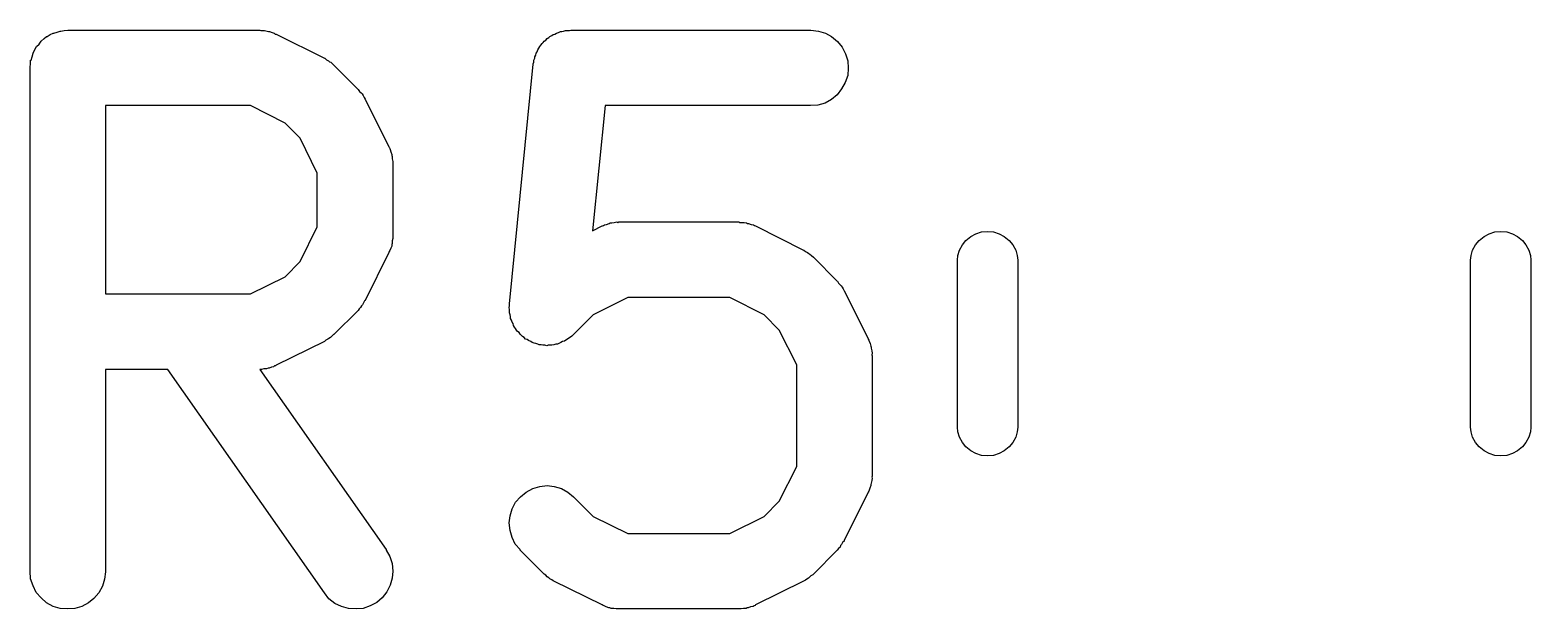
# Model space of a CAD drawing. Extents: x -2 to 178, y -114 to 6.
# Drawn here: x 166.287 to 169.27, y -103.127 to -101.977 of the extents above; entities that cross this region are included whole.
import ezdxf

# ---------------------------------------------------------------- set-up
doc = ezdxf.new("R2010")
doc.units = 0
doc.header["$MEASUREMENT"] = 0
doc.layers.add('BLACK', color=7, linetype='CONTINUOUS')

msp = doc.modelspace()

# ---------------------------------------------------------------- linework, layer by layer
at = {"layer": 'BLACK', "linetype": 'CONTINUOUS'}
for p, q in [((166.321, -101.99), (166.327, -101.986)), ((166.327, -101.986), (166.333, -101.983)), ((166.333, -101.983), (166.334, -101.983)), ((166.334, -101.983), (166.341, -101.981)), ((166.334, -101.983), (166.334, -101.983)), ((166.341, -101.981), (166.347, -101.979)), ((166.347, -101.979), (166.348, -101.979)), ((166.348, -101.979), (166.355, -101.978)), ((166.348, -101.979), (166.348, -101.979)), ((166.355, -101.978), (166.362, -101.977)), ((166.362, -101.977), (166.743, -101.977)), ((166.743, -101.977), (166.744, -101.977)), ((166.744, -101.977), (166.746, -101.978)), ((166.746, -101.978), (166.748, -101.978)), ((166.748, -101.978), (166.753, -101.978)), ((166.753, -101.978), (166.758, -101.979)), ((166.758, -101.979), (166.761, -101.98)), ((166.761, -101.98), (166.763, -101.98)), ((166.763, -101.98), (166.768, -101.982)), ((166.768, -101.982), (166.772, -101.983)), ((166.772, -101.983), (166.774, -101.985)), ((166.774, -101.985), (166.776, -101.985)), ((166.776, -101.985), (166.872, -102.033)), ((167.32, -101.99), (167.324, -101.988)), ((167.324, -101.988), (167.327, -101.986)), ((167.327, -101.986), (167.33, -101.985)), ((167.33, -101.985), (167.333, -101.983)), ((167.333, -101.983), (167.337, -101.982)), ((167.337, -101.982), (167.341, -101.98)), ((167.341, -101.98), (167.344, -101.98)), ((167.344, -101.98), (167.347, -101.979)), ((167.347, -101.979), (167.351, -101.978)), ((167.351, -101.978), (167.355, -101.978)), ((167.355, -101.978), (167.359, -101.978)), ((167.359, -101.978), (167.362, -101.977)), ((167.362, -101.977), (167.838, -101.977)), ((167.838, -101.977), (167.839, -101.977)), ((167.839, -101.977), (167.854, -101.979)), ((167.854, -101.979), (167.868, -101.983)), ((167.868, -101.983), (167.88, -101.99)), ((166.293, -102.023), (166.296, -102.017)), ((166.296, -102.017), (166.3, -102.01)), ((166.3, -102.01), (166.305, -102.005)), ((166.3, -102.01), (166.3, -102.01)), ((166.3, -102.01), (166.3, -102.01)), ((166.305, -102.005), (166.309, -101.999)), ((166.309, -101.999), (166.315, -101.994)), ((166.309, -101.999), (166.309, -101.999)), ((166.309, -101.999), (166.309, -101.999)), ((166.315, -101.994), (166.32, -101.99)), ((166.32, -101.99), (166.321, -101.99)), ((166.321, -101.99), (166.321, -101.99)), ((167.295, -102.02), (167.296, -102.016)), ((167.296, -102.016), (167.298, -102.013)), ((167.298, -102.013), (167.3, -102.01)), ((167.3, -102.01), (167.302, -102.007)), ((167.302, -102.007), (167.305, -102.004)), ((167.305, -102.004), (167.307, -102.002)), ((167.307, -102.002), (167.309, -101.999)), ((167.309, -101.999), (167.312, -101.997)), ((167.312, -101.997), (167.315, -101.994)), ((167.315, -101.994), (167.318, -101.992)), ((167.318, -101.992), (167.32, -101.99)), ((167.88, -101.99), (167.892, -102)), ((167.892, -102), (167.901, -102.011)), ((167.901, -102.011), (167.908, -102.024)), ((166.287, -102.051), (166.288, -102.044)), ((166.288, -102.044), (166.288, -102.037)), ((166.288, -102.037), (166.289, -102.037)), ((166.289, -102.037), (166.291, -102.03)), ((166.289, -102.037), (166.289, -102.037)), ((166.291, -102.03), (166.293, -102.023)), ((166.293, -102.023), (166.293, -102.023)), ((166.293, -102.023), (166.293, -102.023)), ((166.872, -102.033), (166.873, -102.033)), ((166.873, -102.033), (166.876, -102.036)), ((166.876, -102.036), (166.88, -102.038)), ((166.88, -102.038), (166.882, -102.04)), ((166.882, -102.04), (166.885, -102.041)), ((166.885, -102.041), (166.888, -102.044)), ((166.888, -102.044), (166.891, -102.047)), ((166.891, -102.047), (166.939, -102.095)), ((167.24, -102.521), (167.287, -102.045)), ((167.287, -102.044), (167.288, -102.041)), ((167.287, -102.045), (167.287, -102.044)), ((167.288, -102.037), (167.29, -102.033)), ((167.288, -102.041), (167.288, -102.037)), ((167.29, -102.03), (167.292, -102.027)), ((167.29, -102.033), (167.29, -102.03)), ((167.292, -102.027), (167.293, -102.023)), ((167.293, -102.023), (167.295, -102.02)), ((167.908, -102.024), (167.912, -102.038)), ((167.912, -102.038), (167.913, -102.053)), ((166.287, -102.052), (166.287, -102.051)), ((166.287, -103.052), (166.287, -102.052)), ((166.287, -102.052), (166.287, -102.052)), ((166.287, -102.052), (166.287, -102.052)), ((166.287, -102.052), (166.287, -102.052)), ((167.912, -102.067), (167.907, -102.081)), ((167.913, -102.053), (167.912, -102.067)), ((166.939, -102.095), (166.939, -102.095)), ((166.939, -102.095), (166.942, -102.099)), ((166.942, -102.099), (166.945, -102.102)), ((166.945, -102.102), (166.947, -102.104)), ((166.947, -102.104), (166.949, -102.107)), ((166.949, -102.107), (166.951, -102.111)), ((167.891, -102.106), (167.88, -102.115)), ((167.9, -102.094), (167.891, -102.106)), ((167.907, -102.081), (167.9, -102.094)), ((166.437, -102.127), (166.437, -102.501)), ((166.725, -102.127), (166.437, -102.127)), ((166.794, -102.162), (166.725, -102.127)), ((166.951, -102.111), (166.953, -102.114)), ((166.953, -102.114), (167, -102.209)), ((167.43, -102.127), (167.405, -102.376)), ((167.838, -102.127), (167.43, -102.127)), ((167.853, -102.126), (167.838, -102.127)), ((167.867, -102.122), (167.853, -102.126)), ((167.88, -102.115), (167.867, -102.122)), ((166.824, -102.192), (166.794, -102.162)), ((166.858, -102.261), (166.824, -102.192)), ((167, -102.209), (167.001, -102.21)), ((167.001, -102.21), (167.002, -102.212)), ((167.002, -102.212), (167.003, -102.214)), ((167.003, -102.214), (167.004, -102.219)), ((167.004, -102.219), (167.006, -102.224)), ((167.006, -102.224), (167.006, -102.226)), ((167.006, -102.226), (167.007, -102.228)), ((167.007, -102.228), (167.007, -102.233)), ((167.007, -102.233), (167.008, -102.238)), ((167.008, -102.238), (167.008, -102.241)), ((167.008, -102.241), (167.008, -102.243)), ((167.008, -102.243), (167.008, -102.386)), ((166.858, -102.368), (166.858, -102.261)), ((166.824, -102.437), (166.858, -102.368)), ((167.405, -102.376), (167.424, -102.366)), ((167.424, -102.366), (167.425, -102.366)), ((167.425, -102.366), (167.427, -102.365)), ((167.427, -102.365), (167.429, -102.364)), ((167.429, -102.364), (167.433, -102.363)), ((167.433, -102.363), (167.438, -102.361)), ((167.438, -102.361), (167.44, -102.36)), ((167.44, -102.36), (167.443, -102.36)), ((167.443, -102.36), (167.448, -102.359)), ((167.448, -102.359), (167.453, -102.358)), ((167.453, -102.358), (167.455, -102.359)), ((167.455, -102.359), (167.457, -102.358)), ((167.457, -102.358), (167.695, -102.358)), ((167.695, -102.358), (167.696, -102.358)), ((167.696, -102.358), (167.698, -102.359)), ((167.698, -102.359), (167.701, -102.359)), ((167.701, -102.359), (167.706, -102.359)), ((167.706, -102.359), (167.711, -102.36)), ((167.711, -102.36), (167.713, -102.361)), ((167.713, -102.361), (167.715, -102.361)), ((167.715, -102.361), (167.72, -102.363)), ((167.72, -102.363), (167.725, -102.364)), ((167.725, -102.364), (167.727, -102.365)), ((167.727, -102.365), (167.729, -102.366)), ((167.729, -102.366), (167.824, -102.414)), ((167.006, -102.406), (167.004, -102.41)), ((167.007, -102.401), (167.006, -102.403)), ((167.006, -102.403), (167.006, -102.406)), ((167.008, -102.391), (167.007, -102.396)), ((167.007, -102.396), (167.007, -102.401)), ((167.008, -102.386), (167.008, -102.387)), ((167.008, -102.387), (167.008, -102.389)), ((167.008, -102.389), (167.008, -102.391)), ((168.134, -102.414), (168.14, -102.404)), ((168.14, -102.404), (168.147, -102.395)), ((168.147, -102.395), (168.157, -102.387)), ((168.157, -102.387), (168.167, -102.382)), ((168.167, -102.382), (168.178, -102.378)), ((168.178, -102.378), (168.19, -102.377)), ((168.19, -102.377), (168.202, -102.378)), ((168.202, -102.378), (168.213, -102.382)), ((168.213, -102.382), (168.223, -102.387)), ((168.223, -102.387), (168.233, -102.395)), ((168.233, -102.395), (168.24, -102.404)), ((168.24, -102.404), (168.246, -102.414)), ((169.154, -102.414), (169.16, -102.404)), ((169.16, -102.404), (169.167, -102.395)), ((169.167, -102.395), (169.177, -102.387)), ((169.177, -102.387), (169.187, -102.382)), ((169.187, -102.382), (169.198, -102.378)), ((169.198, -102.378), (169.21, -102.377)), ((169.21, -102.377), (169.222, -102.378)), ((169.222, -102.378), (169.233, -102.382)), ((169.233, -102.382), (169.243, -102.387)), ((169.243, -102.387), (169.253, -102.395)), ((169.253, -102.395), (169.26, -102.404)), ((169.26, -102.404), (169.266, -102.414)), ((167, -102.419), (166.953, -102.514)), ((167.001, -102.417), (167, -102.419)), ((167.002, -102.415), (167.001, -102.417)), ((167.004, -102.41), (167.002, -102.415)), ((167.824, -102.414), (167.825, -102.414)), ((167.825, -102.414), (167.828, -102.417)), ((167.828, -102.417), (167.832, -102.419)), ((167.832, -102.419), (167.835, -102.421)), ((167.835, -102.421), (167.837, -102.422)), ((167.837, -102.422), (167.84, -102.425)), ((167.84, -102.425), (167.844, -102.428)), ((167.844, -102.428), (167.891, -102.476)), ((168.13, -102.434), (168.131, -102.425)), ((168.13, -102.766), (168.13, -102.434)), ((168.131, -102.425), (168.134, -102.414)), ((168.246, -102.414), (168.249, -102.425)), ((168.249, -102.425), (168.25, -102.434)), ((168.25, -102.434), (168.25, -102.766)), ((169.15, -102.434), (169.151, -102.425)), ((169.15, -102.766), (169.15, -102.434)), ((169.151, -102.425), (169.154, -102.414)), ((169.266, -102.414), (169.269, -102.425)), ((169.269, -102.425), (169.27, -102.434)), ((169.27, -102.434), (169.27, -102.766)), ((166.794, -102.467), (166.824, -102.437)), ((166.725, -102.501), (166.794, -102.467)), ((167.891, -102.476), (167.892, -102.476)), ((167.892, -102.476), (167.894, -102.48)), ((167.894, -102.48), (167.897, -102.483)), ((167.897, -102.483), (167.899, -102.485)), ((167.899, -102.485), (167.901, -102.488)), ((167.901, -102.488), (167.903, -102.491)), ((167.903, -102.491), (167.905, -102.495)), ((167.905, -102.495), (167.953, -102.59)), ((166.437, -102.501), (166.725, -102.501)), ((166.946, -102.525), (166.944, -102.528)), ((166.948, -102.523), (166.946, -102.525)), ((166.95, -102.519), (166.948, -102.523)), ((166.952, -102.515), (166.95, -102.519)), ((166.953, -102.514), (166.952, -102.515)), ((167.239, -102.528), (167.24, -102.525)), ((167.24, -102.525), (167.24, -102.521)), ((167.475, -102.508), (167.406, -102.543)), ((167.678, -102.508), (167.475, -102.508)), ((167.746, -102.543), (167.678, -102.508)), ((166.939, -102.534), (166.891, -102.582)), ((166.941, -102.531), (166.939, -102.534)), ((166.944, -102.528), (166.941, -102.531)), ((167.24, -102.532), (167.239, -102.528)), ((167.24, -102.536), (167.24, -102.532)), ((167.24, -102.539), (167.24, -102.536)), ((167.241, -102.543), (167.24, -102.539)), ((167.242, -102.546), (167.241, -102.543)), ((167.242, -102.55), (167.242, -102.546)), ((167.244, -102.553), (167.242, -102.55)), ((167.245, -102.557), (167.244, -102.553)), ((167.406, -102.543), (167.367, -102.582)), ((167.776, -102.573), (167.746, -102.543)), ((166.887, -102.585), (166.884, -102.588)), ((166.89, -102.582), (166.887, -102.585)), ((166.891, -102.582), (166.89, -102.582)), ((167.247, -102.56), (167.245, -102.557)), ((167.248, -102.564), (167.247, -102.56)), ((167.25, -102.567), (167.248, -102.564)), ((167.252, -102.57), (167.25, -102.567)), ((167.254, -102.573), (167.252, -102.57)), ((167.256, -102.576), (167.254, -102.573)), ((167.259, -102.578), (167.256, -102.576)), ((167.261, -102.581), (167.259, -102.578)), ((167.264, -102.584), (167.261, -102.581)), ((167.266, -102.586), (167.264, -102.584)), ((167.364, -102.585), (167.361, -102.587)), ((167.367, -102.582), (167.364, -102.585)), ((167.367, -102.582), (167.367, -102.582)), ((167.811, -102.642), (167.776, -102.573)), ((166.872, -102.596), (166.776, -102.643)), ((166.875, -102.593), (166.872, -102.596)), ((166.879, -102.591), (166.875, -102.593)), ((166.881, -102.59), (166.879, -102.591)), ((166.884, -102.588), (166.881, -102.59)), ((167.269, -102.588), (167.266, -102.586)), ((167.272, -102.591), (167.269, -102.588)), ((167.275, -102.592), (167.272, -102.591)), ((167.278, -102.594), (167.275, -102.592)), ((167.282, -102.596), (167.278, -102.594)), ((167.285, -102.598), (167.282, -102.596)), ((167.289, -102.599), (167.285, -102.598)), ((167.292, -102.6), (167.289, -102.599)), ((167.296, -102.601), (167.292, -102.6)), ((167.299, -102.602), (167.296, -102.601)), ((167.303, -102.602), (167.299, -102.602)), ((167.306, -102.603), (167.303, -102.602)), ((167.31, -102.603), (167.306, -102.603)), ((167.314, -102.604), (167.31, -102.603)), ((167.317, -102.603), (167.314, -102.604)), ((167.321, -102.603), (167.317, -102.603)), ((167.324, -102.603), (167.321, -102.603)), ((167.328, -102.602), (167.324, -102.603)), ((167.332, -102.601), (167.328, -102.602)), ((167.335, -102.601), (167.332, -102.601)), ((167.339, -102.599), (167.335, -102.601)), ((167.342, -102.598), (167.339, -102.599)), ((167.345, -102.596), (167.342, -102.598)), ((167.349, -102.595), (167.345, -102.596)), ((167.352, -102.593), (167.349, -102.595)), ((167.355, -102.591), (167.352, -102.593)), ((167.358, -102.589), (167.355, -102.591)), ((167.361, -102.587), (167.358, -102.589)), ((167.953, -102.59), (167.953, -102.591)), ((167.953, -102.591), (167.954, -102.593)), ((167.954, -102.593), (167.955, -102.595)), ((167.955, -102.595), (167.957, -102.6)), ((167.957, -102.6), (167.958, -102.605)), ((167.958, -102.605), (167.959, -102.607)), ((167.959, -102.607), (167.959, -102.609)), ((167.959, -102.609), (167.96, -102.614)), ((167.96, -102.614), (167.961, -102.619)), ((166.773, -102.644), (166.771, -102.646)), ((166.775, -102.644), (166.773, -102.644)), ((166.776, -102.643), (166.775, -102.644)), ((167.811, -102.844), (167.811, -102.642)), ((167.961, -102.619), (167.96, -102.622)), ((167.96, -102.622), (167.961, -102.624)), ((167.961, -102.624), (167.961, -102.862)), ((166.561, -102.651), (166.437, -102.651)), ((166.437, -102.651), (166.437, -103.052)), ((166.872, -103.095), (166.561, -102.651)), ((166.745, -102.651), (166.744, -102.651)), ((166.744, -102.651), (166.995, -103.009)), ((166.747, -102.651), (166.745, -102.651)), ((166.752, -102.65), (166.747, -102.651)), ((166.757, -102.65), (166.752, -102.65)), ((166.76, -102.649), (166.757, -102.65)), ((166.762, -102.649), (166.76, -102.649)), ((166.767, -102.647), (166.762, -102.649)), ((166.771, -102.646), (166.767, -102.647)), ((168.131, -102.775), (168.13, -102.766)), ((168.134, -102.786), (168.131, -102.775)), ((168.14, -102.796), (168.134, -102.786)), ((168.246, -102.786), (168.24, -102.796)), ((168.249, -102.775), (168.246, -102.786)), ((168.25, -102.766), (168.249, -102.775)), ((169.151, -102.775), (169.15, -102.766)), ((169.154, -102.786), (169.151, -102.775)), ((169.16, -102.796), (169.154, -102.786)), ((169.266, -102.786), (169.26, -102.796)), ((169.269, -102.775), (169.266, -102.786)), ((169.27, -102.766), (169.269, -102.775)), ((168.147, -102.805), (168.14, -102.796)), ((168.157, -102.813), (168.147, -102.805)), ((168.167, -102.818), (168.157, -102.813)), ((168.178, -102.822), (168.167, -102.818)), ((168.19, -102.823), (168.178, -102.822)), ((168.202, -102.822), (168.19, -102.823)), ((168.213, -102.818), (168.202, -102.822)), ((168.223, -102.813), (168.213, -102.818)), ((168.233, -102.805), (168.223, -102.813)), ((168.24, -102.796), (168.233, -102.805)), ((169.167, -102.805), (169.16, -102.796)), ((169.177, -102.813), (169.167, -102.805)), ((169.187, -102.818), (169.177, -102.813)), ((169.198, -102.822), (169.187, -102.818)), ((169.21, -102.823), (169.198, -102.822)), ((169.222, -102.822), (169.21, -102.823)), ((169.233, -102.818), (169.222, -102.822)), ((169.243, -102.813), (169.233, -102.818)), ((169.253, -102.805), (169.243, -102.813)), ((169.26, -102.796), (169.253, -102.805)), ((167.776, -102.913), (167.811, -102.844)), ((167.3, -102.884), (167.315, -102.882)), ((167.315, -102.882), (167.329, -102.884)), ((167.958, -102.882), (167.956, -102.887)), ((167.959, -102.877), (167.958, -102.88)), ((167.958, -102.88), (167.958, -102.882)), ((167.96, -102.872), (167.959, -102.877)), ((167.961, -102.863), (167.96, -102.865)), ((167.96, -102.865), (167.961, -102.867)), ((167.961, -102.867), (167.96, -102.872)), ((167.961, -102.862), (167.961, -102.863)), ((167.252, -102.915), (167.262, -102.904)), ((167.262, -102.904), (167.273, -102.895)), ((167.273, -102.895), (167.286, -102.888)), ((167.286, -102.888), (167.3, -102.884)), ((167.329, -102.884), (167.343, -102.888)), ((167.343, -102.888), (167.356, -102.895)), ((167.356, -102.895), (167.367, -102.904)), ((167.367, -102.904), (167.406, -102.943)), ((167.746, -102.943), (167.776, -102.913)), ((167.953, -102.895), (167.905, -102.991)), ((167.954, -102.893), (167.953, -102.895)), ((167.955, -102.891), (167.954, -102.893)), ((167.956, -102.887), (167.955, -102.891)), ((167.239, -102.956), (167.241, -102.942)), ((167.241, -102.942), (167.245, -102.928)), ((167.245, -102.928), (167.252, -102.915)), ((167.406, -102.943), (167.475, -102.977)), ((167.678, -102.977), (167.746, -102.943)), ((167.241, -102.971), (167.239, -102.956)), ((167.245, -102.985), (167.241, -102.971)), ((167.251, -102.998), (167.245, -102.985)), ((167.261, -103.009), (167.251, -102.998)), ((167.475, -102.977), (167.678, -102.977)), ((167.898, -103.001), (167.897, -103.004)), ((167.9, -102.999), (167.898, -103.001)), ((167.902, -102.995), (167.9, -102.999)), ((167.905, -102.992), (167.902, -102.995)), ((167.905, -102.991), (167.905, -102.992)), ((166.995, -103.009), (166.995, -103.01)), ((166.995, -103.01), (167.002, -103.023)), ((167.002, -103.023), (167.007, -103.037)), ((167.261, -103.01), (167.261, -103.009)), ((167.309, -103.058), (167.261, -103.01)), ((167.891, -103.01), (167.844, -103.058)), ((167.894, -103.007), (167.891, -103.01)), ((167.897, -103.004), (167.894, -103.007)), ((166.288, -103.067), (166.287, -103.052)), ((166.437, -103.053), (166.435, -103.068)), ((166.437, -103.052), (166.437, -103.053)), ((167.007, -103.037), (167.008, -103.052)), ((167.008, -103.052), (167.007, -103.066)), ((167.312, -103.06), (167.309, -103.058)), ((167.315, -103.063), (167.312, -103.06)), ((167.839, -103.061), (167.836, -103.064)), ((167.843, -103.059), (167.839, -103.061)), ((167.844, -103.058), (167.843, -103.059)), ((166.293, -103.081), (166.288, -103.067)), ((166.299, -103.094), (166.293, -103.081)), ((166.431, -103.082), (166.424, -103.095)), ((166.435, -103.068), (166.431, -103.082)), ((167.003, -103.08), (166.996, -103.093)), ((167.007, -103.066), (167.003, -103.08)), ((167.318, -103.065), (167.315, -103.063)), ((167.32, -103.067), (167.318, -103.065)), ((167.324, -103.069), (167.32, -103.067)), ((167.327, -103.071), (167.324, -103.069)), ((167.328, -103.072), (167.327, -103.071)), ((167.424, -103.119), (167.328, -103.072)), ((167.824, -103.072), (167.729, -103.119)), ((167.828, -103.07), (167.824, -103.072)), ((167.831, -103.068), (167.828, -103.07)), ((167.834, -103.066), (167.831, -103.068)), ((167.836, -103.064), (167.834, -103.066)), ((166.309, -103.105), (166.299, -103.094)), ((166.32, -103.115), (166.309, -103.105)), ((166.333, -103.122), (166.32, -103.115)), ((166.347, -103.126), (166.333, -103.122)), ((166.39, -103.122), (166.376, -103.126)), ((166.403, -103.115), (166.39, -103.122)), ((166.414, -103.106), (166.403, -103.115)), ((166.424, -103.095), (166.414, -103.106)), ((166.881, -103.107), (166.872, -103.095)), ((166.893, -103.116), (166.881, -103.107)), ((166.906, -103.122), (166.893, -103.116)), ((166.92, -103.126), (166.906, -103.122)), ((166.963, -103.121), (166.949, -103.126)), ((166.976, -103.114), (166.963, -103.121)), ((166.987, -103.105), (166.976, -103.114)), ((166.996, -103.093), (166.987, -103.105)), ((167.426, -103.12), (167.424, -103.119)), ((167.428, -103.121), (167.426, -103.12)), ((167.432, -103.123), (167.428, -103.121)), ((167.724, -103.122), (167.719, -103.123)), ((167.726, -103.121), (167.724, -103.122)), ((167.728, -103.12), (167.726, -103.121)), ((167.729, -103.119), (167.728, -103.12)), ((166.361, -103.127), (166.347, -103.126)), ((166.376, -103.126), (166.361, -103.127)), ((166.935, -103.127), (166.92, -103.126)), ((166.949, -103.126), (166.935, -103.127)), ((167.437, -103.125), (167.432, -103.123)), ((167.439, -103.125), (167.437, -103.125)), ((167.442, -103.126), (167.439, -103.125)), ((167.447, -103.126), (167.442, -103.126)), ((167.452, -103.127), (167.447, -103.126)), ((167.454, -103.127), (167.452, -103.127)), ((167.456, -103.127), (167.454, -103.127)), ((167.457, -103.127), (167.456, -103.127)), ((167.695, -103.127), (167.457, -103.127)), ((167.697, -103.127), (167.695, -103.127)), ((167.7, -103.127), (167.697, -103.127)), ((167.705, -103.126), (167.7, -103.127)), ((167.71, -103.126), (167.705, -103.126)), ((167.712, -103.125), (167.71, -103.126)), ((167.714, -103.125), (167.712, -103.125)), ((167.719, -103.123), (167.714, -103.125))]:
    msp.add_line(p, q, dxfattribs=at)

doc.saveas('drawing.dxf')
